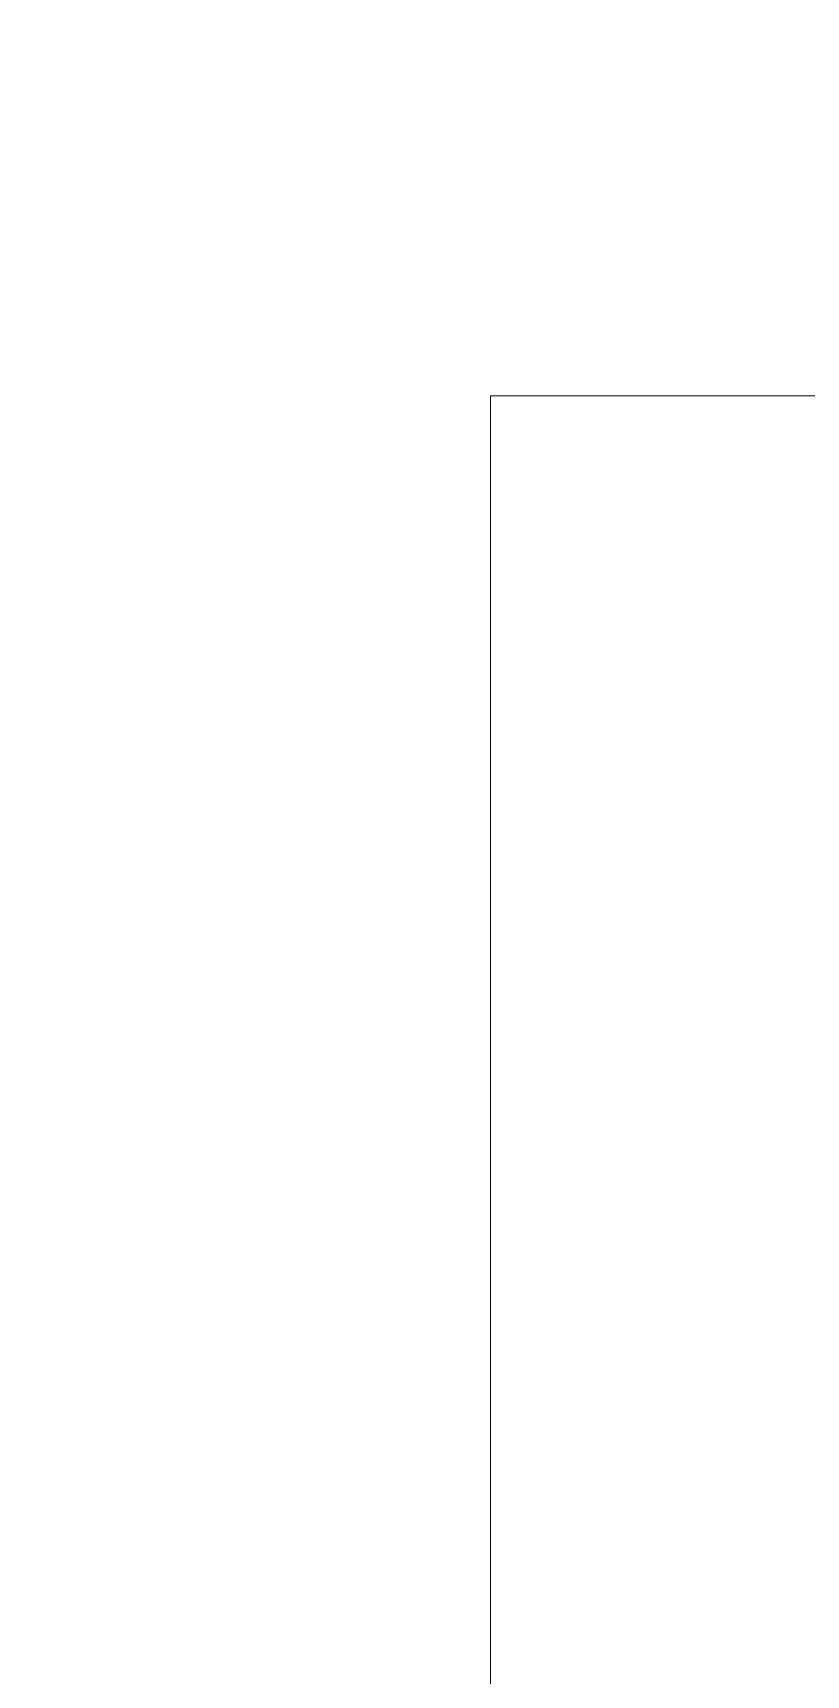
# Model space of a CAD drawing. Header units: millimetres. Extents: x -547695 to 905972, y -1055718 to 167349.
# Drawn here: x -516904 to -516420, y -1036927 to -1035901 of the extents above; entities that cross this region are included whole.
import ezdxf
from ezdxf.xclip import XClip

# ---------------------------------------------------------------- set-up
doc = ezdxf.new("R2010")
doc.units = ezdxf.units.MM
doc.header["$XCLIPFRAME"] = 0
for name, color, linetype, lineweight in [('A-DOOR', 142, 'Continuous', 9), ('A-FINE', 255, 'Continuous', 25), ('View-XTD-CT Cua$0$View-XĐL-CT Cửa$0$Hatch - Vietduc', 250, 'Continuous', 5), ('View-XTD-CT Cua$0$View-XĐL-CT Cửa$0$KT-NetThay', 7, 'Continuous', 18)]:
    doc.layers.add(name, color=color, linetype=linetype, lineweight=lineweight)

# ---------------------------------------------------------------- blocks, each defined once
blk = doc.blocks.new('CC 4200 - MC')
at = {"layer": 'A-DOOR'}
blk.add_lwpolyline([(-9.83, 281.94), (-9.83, -4199.51), (-30.17, -4199.51), (-30.17, 231.52), (-60.11, 281.94), (-69.59, 281.94), (-40.04, 231.52), (-40.04, -4199.51), (0, -4199.51), (0, 281.94), (-40.04, 281.94), (-40.04, -4199.51)], dxfattribs=at)
blk = doc.blocks.new('123232323')
at = {"layer": 'A-FINE'}
ref = blk.add_blockref('CC 4200 - MC', (-299.98, -145.78), dxfattribs=at)
XClip(ref).set_block_clipping_path([(-764.6617757508, 99.2692429269), (63.5776164647, 836.4593573796)])
blk = doc.blocks.new('View-XTD-CT Cua$0$View-XĐL-CT Cửa$0$A$C77827696')
at = {"layer": 'View-XTD-CT Cua$0$View-XĐL-CT Cửa$0$Hatch - Vietduc'}
blk.add_lwpolyline([(-4349.36, 726.93), (-4099.14, 726.93), (-4099.14, 1924.84), (-4349.36, 1924.84)], close=True, dxfattribs=at)

msp = doc.modelspace()

# ---------------------------------------------------------------- block references
at = {"layer": 'A-FINE', "ltscale": 0.3, "xscale": 4, "yscale": 4, "zscale": 4}
msp.add_blockref('123232323', (-515425.4, -1028396.7), dxfattribs=at)

# ---------------------------------------------------------------- next in the draw order: block references
at = {"layer": 'View-XTD-CT Cua$0$View-XĐL-CT Cửa$0$KT-NetThay', "xscale": 1.44, "yscale": 1.44, "zscale": 1.44}
msp.add_blockref('View-XTD-CT Cua$0$View-XĐL-CT Cửa$0$A$C77827696', (-510354.5, -1038899.2), dxfattribs=at)

doc.saveas('drawing.dxf')
